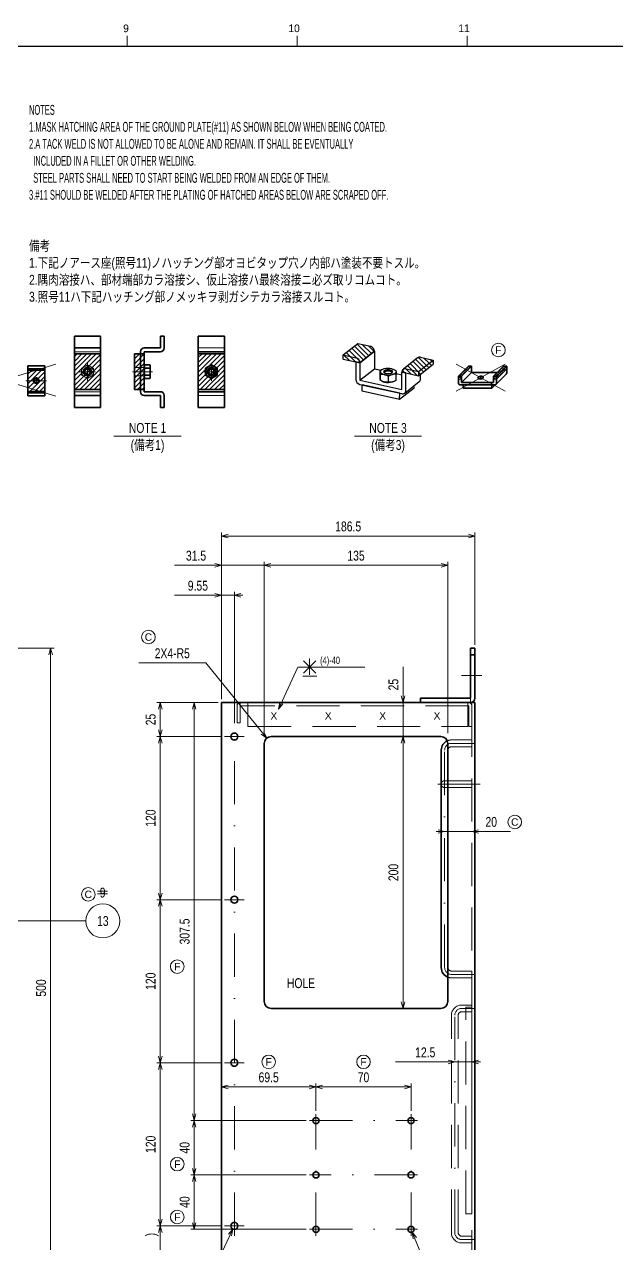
# Model space of a CAD drawing. Header units: millimetres. Extents: x 10 to 821, y 12 to 580.
# Drawn here: x 455.2 to 629.5, y 221.6 to 580.4 of the extents above; entities that cross this region are included whole.
import ezdxf
from ezdxf.enums import TextEntityAlignment as Align

# ---------------------------------------------------------------- set-up
doc = ezdxf.new("R2010")
doc.units = ezdxf.units.MM
doc.linetypes.add('DASHDOT', pattern=[25.3, 12.7, -6.3, 0, -6.3])
doc.linetypes.add('DASHED', pattern=[19, 12.7, -6.3])
for name, color, linetype in [('GR1_01', 7, 'Continuous'), ('GR1_02', 7, 'Continuous'), ('GR1_04', 7, 'Continuous'), ('GR1_05', 7, 'Continuous'), ('GR1_06', 7, 'Continuous'), ('GR1_07', 7, 'Continuous'), ('GR1_08', 7, 'Continuous'), ('GR1_10', 7, 'Continuous'), ('図面枠B6M', 7, 'Continuous'), ('表題、部品表_02', 7, 'Continuous'), ('表題、部品表_Layer1', 7, 'Continuous')]:
    doc.layers.add(name, color=color, linetype=linetype)
doc.styles.add('HG丸ｺﾞｼｯｸM-PRO', font='')
doc.styles.get('HG丸ｺﾞｼｯｸM-PRO').set_extended_font_data('HG丸ｺﾞｼｯｸM-PRO')
pattern_1 = [(45, (0, 0), (-0.7071068, 0.7071068), [])]
pattern_2 = [(-45, (0, 0), (0.3535534, 0.3535534), [])]
pattern_3 = [(-45, (0, 0), (0.7071068, 0.7071068), [])]

# ---------------------------------------------------------------- blocks, each defined once
blk = doc.blocks.new('BLKF023')
at = {"layer": '図面枠B6M', "color": 4, "linetype": 'Continuous', "lineweight": 13}
for p, q in [((485.5, 577), (485.5, 574)), ((535.5, 577), (535.5, 574)), ((585.5, 577), (585.5, 574))]:
    blk.add_line(p, q, dxfattribs=at)
at = {"layer": '図面枠B6M', "color": 2, "linetype": 'Continuous', "lineweight": 25}
blk.add_line((35.5, 574), (821, 574), dxfattribs=at)
at = {"layer": '図面枠B6M', "color": 4, "linetype": 'Continuous', "lineweight": 13, "style": 'HG丸ｺﾞｼｯｸM-PRO', "width": 1.003994}
for s, height, p in [('9', 2.25, (484.29, 577.45)), ('10', 2.255, (532.9, 577.45)), ('11', 2.255, (582.9, 577.45))]:
    blk.add_text(s, height=height, dxfattribs=at).set_placement(p, align=Align.BOTTOM_LEFT)
blk = doc.blocks.new('FXTIP_ARROW_E')
at = {"color": 0, "linetype": 'Continuous', "lineweight": -2}
for q in [(-1, 0), (-0.97, 0.26), (-0.97, -0.26)]:
    blk.add_line((0, 0), q, dxfattribs=at)
blk = doc.blocks.new('BLKF129')
at = {"layer": 'GR1_04', "color": 4, "linetype": 'DASHED', "lineweight": 13}
for p, q in [((518.72, 380.85), (585.96, 380.85)), ((518.72, 380.85), (518.72, 374.85)), ((521, 380.85), (521, 373.85)), ((585.68, 380.85), (585.68, 373.85)), ((517.8, 374.85), (517.8, 379.93)), ((585.96, 379.93), (518.72, 379.93)), ((585.96, 379.93), (585.96, 373.85)), ((586.88, 379.93), (586.88, 373.85)), ((517.8, 374.85), (518.72, 374.85)), ((521, 373.85), (585.68, 373.85)), ((585.96, 373.85), (586.88, 373.85))]:
    blk.add_line(p, q, dxfattribs=at)
for centre, start, end in [((518.72, 379.93), 90, 180), ((585.96, 379.93), 360, 90)]:
    blk.add_arc(centre, 0.92, start, end, dxfattribs=at)
blk = doc.blocks.new('BLKF130')
at = {"layer": 'GR1_01', "color": 3, "linetype": 'Continuous', "lineweight": 35}
for p, q in [((513.2, 380.85), (587.8, 380.85)), ((513.2, 212.85), (513.2, 380.85)), ((587.8, 380.85), (587.8, 212.85)), ((513.2, 212.85), (587.8, 212.85))]:
    blk.add_line(p, q, dxfattribs=at)
at = {"layer": 'GR1_01', "color": 4, "linetype": 'DASHED', "lineweight": 13}
blk.add_line((586.88, 212.85), (586.88, 380.85), dxfattribs=at)
blk = doc.blocks.new('BLKF132')
at = {"layer": 'GR1_01', "color": 3, "linetype": 'Continuous', "lineweight": 35}
for p, q in [((527.8, 370.85), (577.8, 370.85)), ((525.8, 292.85), (525.8, 368.85)), ((579.8, 292.85), (579.8, 368.85)), ((527.8, 290.85), (577.8, 290.85))]:
    blk.add_line(p, q, dxfattribs=at)
for centre, start, end in [((527.8, 368.85), 90, 180), ((577.8, 368.85), 360, 90), ((527.8, 292.85), 180, 270), ((577.8, 292.85), 270, 360)]:
    blk.add_arc(centre, 2, start, end, dxfattribs=at)
blk = doc.blocks.new('BLKF133')
at = {"layer": 'GR1_10', "color": 4, "linetype": 'DASHED', "lineweight": 13}
for p, q in [((580.88, 369.85), (586.88, 369.85)), ((586.88, 369.85), (586.88, 367.85)), ((579.88, 302.85), (579.88, 366.85)), ((580.88, 367.85), (586.88, 367.85)), ((580.88, 301.85), (586.88, 301.85)), ((586.88, 301.85), (586.88, 299.85)), ((580.88, 299.85), (586.88, 299.85))]:
    blk.add_line(p, q, dxfattribs=at)
at = {"layer": 'GR1_10', "color": 3, "linetype": 'Continuous', "lineweight": 35}
blk.add_line((577.88, 302.85), (577.88, 366.85), dxfattribs=at)
at = {"layer": 'GR1_10', "color": 4, "linetype": 'DASHDOT', "lineweight": 13}
for p, q in [((578.88, 302.85), (578.88, 366.85)), ((580.88, 368.85), (587.95, 368.85)), ((580.88, 300.85), (587.81, 300.85))]:
    blk.add_line(p, q, dxfattribs=at)
at = {"layer": 'GR1_10', "color": 3, "linetype": 'Continuous', "lineweight": 35}
for centre, start, end in [((580.88, 366.85), 114.0352, 180), ((580.88, 302.85), 180, 248.8998)]:
    blk.add_arc(centre, 3, start, end, dxfattribs=at)
at = {"layer": 'GR1_10', "color": 4, "linetype": 'DASHED', "lineweight": 13}
for centre, radius, start, end in [((580.88, 366.85), 3, 90, 114.0352), ((580.88, 366.85), 1, 90, 180), ((580.88, 302.85), 1, 180, 270), ((580.88, 302.85), 3, 248.8998, 270)]:
    blk.add_arc(centre, radius, start, end, dxfattribs=at)
at = {"layer": 'GR1_10', "color": 4, "linetype": 'DASHDOT', "lineweight": 13}
for centre, start, end in [((580.88, 366.85), 90, 180), ((580.88, 302.85), 180, 270)]:
    blk.add_arc(centre, 2, start, end, dxfattribs=at)
blk = doc.blocks.new('BLKF134')
at = {"layer": 'GR1_04', "color": 3, "linetype": 'Continuous', "lineweight": 35}
for p, q in [((587.8, 396.85), (586.52, 396.85)), ((586.52, 396.85), (586.52, 382.13)), ((587.8, 394.85), (586.52, 394.85)), ((587.8, 396.85), (587.8, 382.13)), ((586.52, 382.13), (571.8, 382.13)), ((571.8, 380.85), (571.8, 382.13)), ((586.52, 380.85), (571.8, 380.85))]:
    blk.add_line(p, q, dxfattribs=at)
at = {"layer": 'GR1_04', "color": 4, "linetype": 'DASHDOT', "lineweight": 13}
blk.add_line((589.81, 388.85), (583.87, 388.85), dxfattribs=at)
at = {"layer": 'GR1_04', "color": 4, "linetype": 'DASHED', "lineweight": 13}
blk.add_line((586.52, 382.13), (586.52, 380.85), dxfattribs=at)
at = {"layer": 'GR1_04', "color": 3, "linetype": 'Continuous', "lineweight": 35}
blk.add_arc((586.52, 382.13), 1.28, 270, 0, dxfattribs=at)
blk = doc.blocks.new('BLKF136')
at = {"layer": 'GR1_07', "color": 4, "linetype": 'DASHED', "lineweight": 13}
for p, q in [((585.08, 230.45), (585.08, 291.25)), ((585.08, 291.25), (586.88, 291.25)), ((586.88, 291.25), (586.88, 230.45)), ((585.08, 230.45), (586.88, 230.45))]:
    blk.add_line(p, q, dxfattribs=at)
blk = doc.blocks.new('BLKF137')
at = {"layer": 'GR1_10', "color": 4, "linetype": 'DASHED', "lineweight": 13}
for p, q in [((583.88, 291.85), (586.88, 291.85)), ((586.88, 291.85), (586.88, 289.85)), ((580.88, 224.85), (580.88, 288.85)), ((582.88, 224.85), (582.88, 288.85)), ((583.88, 289.85), (586.88, 289.85)), ((583.88, 223.85), (586.88, 223.85)), ((586.88, 223.85), (586.88, 221.85)), ((583.88, 221.85), (586.88, 221.85))]:
    blk.add_line(p, q, dxfattribs=at)
at = {"layer": 'GR1_10', "color": 4, "linetype": 'DASHDOT', "lineweight": 13}
for p, q in [((583.88, 290.85), (587.95, 290.85)), ((581.88, 224.85), (581.88, 288.85)), ((583.88, 222.85), (587.81, 222.85))]:
    blk.add_line(p, q, dxfattribs=at)
at = {"layer": 'GR1_10', "color": 4, "linetype": 'DASHED', "lineweight": 13}
for centre, radius, start, end in [((583.88, 288.85), 3, 90, 180), ((583.88, 288.85), 1, 90, 180), ((583.88, 224.85), 3, 180, 270), ((583.88, 224.85), 1, 180, 270)]:
    blk.add_arc(centre, radius, start, end, dxfattribs=at)
at = {"layer": 'GR1_10', "color": 4, "linetype": 'DASHDOT', "lineweight": 13}
for centre, start, end in [((583.88, 288.85), 90, 180), ((583.88, 224.85), 180, 270)]:
    blk.add_arc(centre, 2, start, end, dxfattribs=at)
blk = doc.blocks.new('FXTIP_ARROW_S')
at = {"color": 0, "linetype": 'Continuous', "lineweight": -2}
for q in [(-1, 0), (-0.97, 0.26), (-0.97, -0.26)]:
    blk.add_line((0, 0), q, dxfattribs=at)
blk = doc.blocks.new('BLKF146')
at = {"layer": 'GR1_08', "color": 4, "linetype": 'Continuous', "lineweight": 13}
for p, q in [((540.95, 393.1), (537.33, 389.48)), ((537.33, 393.1), (540.95, 389.48)), ((539.14, 389.05), (539.14, 393.77)), ((541.23, 388.58), (537.15, 388.58))]:
    blk.add_line(p, q, dxfattribs=at)
blk = doc.blocks.new('BLKF195')
at = {"layer": 'GR1_05', "color": 4, "linetype": 'Continuous', "lineweight": 13}
blk.add_circle((474.03, 324.41), 2, dxfattribs=at)
at = {"layer": 'GR1_05', "color": 4, "linetype": 'Continuous', "lineweight": 13, "style": 'HG丸ｺﾞｼｯｸM-PRO', "width": 1.042931}
blk.add_text('C', height=2.18, dxfattribs=at).set_placement((474.03, 324.41), align=Align.MIDDLE_CENTER)
blk = doc.blocks.new('BLKF196')
at = {"layer": 'GR1_05', "color": 4, "linetype": 'Continuous', "lineweight": 13}
blk.add_circle((599.5, 345.7), 2, dxfattribs=at)
at = {"layer": 'GR1_05', "color": 4, "linetype": 'Continuous', "lineweight": 13, "style": 'HG丸ｺﾞｼｯｸM-PRO', "width": 1.042931}
blk.add_text('C', height=2.18, dxfattribs=at).set_placement((599.5, 345.7), align=Align.MIDDLE_CENTER)
blk = doc.blocks.new('BLKF214')
at = {"layer": 'GR1_10', "color": 4, "linetype": 'DASHED', "lineweight": 13}
for p, q in [((578.88, 357.85), (586.88, 357.85)), ((586.88, 355.85), (578.88, 355.85))]:
    blk.add_line(p, q, dxfattribs=at)
blk.add_arc((578.88, 356.85), 1, 90, 270, dxfattribs=at)
blk = doc.blocks.new('BLKF213')
at = {"layer": 'GR1_10', "color": 4, "linetype": 'DASHDOT', "lineweight": 13}
for p, q in [((589.3, 356.85), (576.91, 356.85)), ((578.88, 355.41), (578.88, 358.59))]:
    blk.add_line(p, q, dxfattribs=at)
at = {"layer": 'GR1_10', "color": 4, "linetype": 'DASHED', "lineweight": 13}
blk.add_blockref('BLKF214', (0, 0), dxfattribs=at)
blk = doc.blocks.new('BLKF215')
at = {"layer": 'GR1_05', "color": 4, "linetype": 'Continuous', "lineweight": 13}
blk.add_circle((491.73, 400.13), 2, dxfattribs=at)
at = {"layer": 'GR1_05', "color": 4, "linetype": 'Continuous', "lineweight": 13, "style": 'HG丸ｺﾞｼｯｸM-PRO', "width": 1.042931}
blk.add_text('C', height=2.18, dxfattribs=at).set_placement((491.73, 400.13), align=Align.MIDDLE_CENTER)
blk = doc.blocks.new('BLKF253')
at = {"layer": '表題、部品表_Layer1', "color": 3, "linetype": 'Continuous', "lineweight": 35}
for p, q in [((456.25, 472.4), (456.25, 478.65)), ((456.25, 478.65), (461.25, 478.65)), ((461.25, 472.4), (461.25, 478.65)), ((456.25, 472.4), (461.25, 472.4))]:
    blk.add_line(p, q, dxfattribs=at)
blk = doc.blocks.new('BLKF254')
at = {"layer": '表題、部品表_Layer1', "color": 3, "linetype": 'Continuous', "lineweight": 35}
for p, q in [((461.25, 479.9), (456.25, 479.9)), ((456.25, 479.9), (456.25, 471.15)), ((461.25, 479.1), (456.25, 479.1)), ((461.25, 471.15), (461.25, 479.9)), ((461.25, 471.95), (456.25, 471.95)), ((456.25, 471.15), (461.25, 471.15))]:
    blk.add_line(p, q, dxfattribs=at)
blk = doc.blocks.new('BLKF255')
at = {"layer": '表題、部品表_Layer1', "color": 4, "linetype": 'DASHDOT', "lineweight": 13}
for p, q in [((457.63, 475.53), (459.88, 475.53)), ((458.75, 474.4), (458.75, 476.65))]:
    blk.add_line(p, q, dxfattribs=at)
at = {"layer": '表題、部品表_Layer1', "color": 3, "linetype": 'Continuous', "lineweight": 35}
for radius in [0.794, 0.67]:
    blk.add_circle((458.75, 475.53), radius, dxfattribs=at)
blk = doc.blocks.new('BLKF256')
at = {"layer": '表題、部品表_02', "color": 3, "linetype": 'Continuous', "lineweight": 35}
for p, q in [((490.51, 479.96), (490.67, 480.23)), ((490.51, 476.46), (490.51, 479.96)), ((490.67, 480.23), (492.11, 480.23)), ((490.67, 479.22), (492.11, 479.22)), ((490.67, 477.2), (492.11, 477.2)), ((492.11, 480.23), (492.26, 479.96)), ((492.26, 479.96), (492.26, 476.46)), ((490.67, 476.19), (490.51, 476.46)), ((492.11, 476.19), (490.67, 476.19)), ((492.26, 476.46), (492.11, 476.19))]:
    blk.add_line(p, q, dxfattribs=at)
for centre, radius, start, end in [((491.41, 479.72), 0.895, 145.6158, 214.3842), ((493.86, 478.21), 3.34, 162.412, 197.588), ((491.41, 476.69), 0.895, 145.6158, 214.3842), ((491.37, 479.72), 0.895, 325.6158, 34.3842), ((488.92, 478.21), 3.34, 342.412, 17.588), ((491.37, 476.69), 0.895, 325.6158, 34.3842)]:
    blk.add_arc(centre, radius, start, end, dxfattribs=at)
blk = doc.blocks.new('BLKF258')
at = {"layer": '表題、部品表_02', "color": 3, "linetype": 'Continuous', "lineweight": 35}
for p, q in [((487.64, 483.46), (487.64, 472.96)), ((490.51, 483.46), (487.64, 483.46)), ((489.39, 472.96), (489.39, 483.46)), ((487.64, 472.96), (490.51, 472.96))]:
    blk.add_line(p, q, dxfattribs=at)
blk = doc.blocks.new('BLKF257')
at = {"layer": '表題、部品表_02', "color": 4, "linetype": 'DASHED', "lineweight": 13}
for p, q in [((487.64, 479.43), (489.39, 479.43)), ((487.64, 476.98), (489.39, 476.98))]:
    blk.add_line(p, q, dxfattribs=at)
at = {"layer": '表題、部品表_02', "color": 3, "linetype": 'Continuous', "lineweight": 35}
blk.add_blockref('BLKF258', (0, 0), dxfattribs=at)
blk = doc.blocks.new('BLKF259')
at = {"layer": '表題、部品表_02', "color": 3, "linetype": 'Continuous', "lineweight": 35}
for p, q in [((496.39, 488.71), (495.27, 488.71)), ((495.27, 485.21), (495.27, 488.71)), ((496.39, 485.21), (496.39, 488.71)), ((490.51, 485.21), (495.27, 485.21)), ((489.39, 472.33), (489.39, 484.09)), ((490.51, 484.09), (495.27, 484.09)), ((490.51, 472.33), (490.51, 484.09)), ((490.51, 472.33), (495.27, 472.33)), ((490.51, 471.21), (495.27, 471.21)), ((495.27, 467.71), (495.27, 471.21)), ((496.39, 467.71), (496.39, 471.21)), ((496.39, 467.71), (495.27, 467.71))]:
    blk.add_line(p, q, dxfattribs=at)
at = {"layer": '表題、部品表_02', "color": 4, "linetype": 'DASHED', "lineweight": 13}
for p, q in [((489.39, 479.43), (490.51, 479.43)), ((489.39, 476.98), (490.51, 476.98))]:
    blk.add_line(p, q, dxfattribs=at)
at = {"layer": '表題、部品表_02', "color": 3, "linetype": 'Continuous', "lineweight": 35}
for centre, start, end in [((490.51, 484.09), 90, 180), ((495.27, 485.21), 270, 0), ((490.51, 472.33), 180, 270), ((495.27, 471.21), 0, 90)]:
    blk.add_arc(centre, 1.12, start, end, dxfattribs=at)
blk = doc.blocks.new('BLKF260')
at = {"layer": '表題、部品表_02', "color": 3, "linetype": 'Continuous', "lineweight": 35}
for p, q in [((477.64, 483.46), (469.94, 483.46)), ((469.94, 472.96), (469.94, 483.46)), ((477.64, 472.96), (477.64, 483.46)), ((477.64, 472.96), (469.94, 472.96))]:
    blk.add_line(p, q, dxfattribs=at)
at = {"layer": '表題、部品表_02', "color": 4, "linetype": 'DASHDOT', "lineweight": 13}
for p, q in [((473.79, 480.85), (473.79, 475.57)), ((476.12, 478.21), (471.32, 478.21))]:
    blk.add_line(p, q, dxfattribs=at)
at = {"layer": '表題、部品表_02', "color": 3, "linetype": 'Continuous', "lineweight": 35}
blk.add_circle((473.79, 478.21), 1.23, dxfattribs=at)
blk = doc.blocks.new('BLKF261')
at = {"layer": '表題、部品表_02', "color": 3, "linetype": 'Continuous', "lineweight": 35}
for p, q in [((469.94, 488.71), (477.64, 488.71)), ((469.94, 488.71), (469.94, 467.71)), ((477.64, 467.71), (477.64, 488.71)), ((477.64, 485.21), (469.94, 485.21)), ((469.94, 471.21), (477.64, 471.21)), ((469.94, 467.71), (477.64, 467.71))]:
    blk.add_line(p, q, dxfattribs=at)
at = {"layer": '表題、部品表_02', "color": 4, "linetype": 'DASHED', "lineweight": 13}
for p, q in [((477.64, 484.09), (469.94, 484.09)), ((477.64, 472.33), (469.94, 472.33))]:
    blk.add_line(p, q, dxfattribs=at)
blk = doc.blocks.new('BLKF262')
at = {"layer": '表題、部品表_02', "color": 4, "linetype": 'DASHED', "lineweight": 13}
for p, q in [((473.79, 480.23), (472.04, 479.22)), ((472.04, 479.22), (472.04, 477.2)), ((472.04, 477.2), (473.79, 476.19)), ((475.54, 479.22), (473.79, 480.23)), ((473.79, 476.19), (475.54, 477.2)), ((475.54, 477.2), (475.54, 479.22))]:
    blk.add_line(p, q, dxfattribs=at)
blk.add_circle((473.79, 478.21), 1.75, dxfattribs=at)
at = {"layer": '表題、部品表_02', "color": 3, "linetype": 'Continuous', "lineweight": 35}
for radius in [1.05, 0.84]:
    blk.add_circle((473.79, 478.21), radius, dxfattribs=at)
blk = doc.blocks.new('BLKF263')
at = {"layer": '表題、部品表_02', "color": 3, "linetype": 'Continuous', "lineweight": 35}
for p, q in [((514.09, 483.46), (506.39, 483.46)), ((506.39, 472.96), (506.39, 483.46)), ((514.09, 472.96), (514.09, 483.46)), ((514.09, 472.96), (506.39, 472.96))]:
    blk.add_line(p, q, dxfattribs=at)
at = {"layer": '表題、部品表_02', "color": 4, "linetype": 'DASHDOT', "lineweight": 13}
for p, q in [((510.24, 480.85), (510.24, 475.57)), ((512.57, 478.21), (507.77, 478.21))]:
    blk.add_line(p, q, dxfattribs=at)
at = {"layer": '表題、部品表_02', "color": 3, "linetype": 'Continuous', "lineweight": 35}
blk.add_circle((510.24, 478.21), 1.23, dxfattribs=at)
blk = doc.blocks.new('BLKF264')
at = {"layer": '表題、部品表_02', "color": 3, "linetype": 'Continuous', "lineweight": 35}
for p, q in [((506.39, 488.71), (514.09, 488.71)), ((506.39, 488.71), (506.39, 467.71)), ((514.09, 467.71), (514.09, 488.71)), ((514.09, 484.09), (506.39, 484.09)), ((514.09, 472.33), (506.39, 472.33)), ((506.39, 467.71), (514.09, 467.71))]:
    blk.add_line(p, q, dxfattribs=at)
at = {"layer": '表題、部品表_02', "color": 4, "linetype": 'DASHED', "lineweight": 13}
for p, q in [((514.09, 485.21), (506.39, 485.21)), ((506.39, 471.21), (514.09, 471.21))]:
    blk.add_line(p, q, dxfattribs=at)
blk = doc.blocks.new('BLKF265')
at = {"layer": '表題、部品表_02', "color": 3, "linetype": 'Continuous', "lineweight": 35}
for p, q in [((510.24, 480.23), (508.49, 479.22)), ((508.49, 479.22), (508.49, 477.2)), ((508.49, 477.2), (510.24, 476.19)), ((511.99, 479.22), (510.24, 480.23)), ((510.24, 476.19), (511.99, 477.2)), ((511.99, 477.2), (511.99, 479.22))]:
    blk.add_line(p, q, dxfattribs=at)
for radius in [1.75, 1.05, 0.84]:
    blk.add_circle((510.24, 478.21), radius, dxfattribs=at)
blk = doc.blocks.new('BLKF266')
at = {"layer": '表題、部品表_Layer1', "linetype": 'Continuous', "lineweight": 13}
h = blk.add_hatch(dxfattribs=at)
h.set_pattern_fill('_USER', color=4, scale=0.5, angle=-45, style=0, pattern_type=0)
h.set_pattern_definition(pattern_2)
h.paths.add_polyline_path([(594.16, 476.06), (593.26, 476.06), (593.26, 476.9), (596.24, 479.88), (597.14, 479.88), (597.14, 479.04)], flags=0)
at = {"layer": '表題、部品表_Layer1', "color": 4, "linetype": 'Continuous', "lineweight": 13}
for p in [(597.14, 479.04), (593.26, 476.06)]:
    blk.add_line(p, (594.16, 476.06), dxfattribs=at)
blk = doc.blocks.new('BLKF267')
at = {"layer": '表題、部品表_Layer1', "color": 3, "linetype": 'Continuous', "lineweight": 35}
for p, q in [((585.89, 479.88), (582.91, 476.9)), ((586.79, 479.88), (583.81, 476.9)), ((586.79, 477.97), (583.81, 474.99)), ((586.79, 479.88), (585.89, 479.88)), ((586.79, 479.88), (586.79, 477.97)), ((594.32, 477.97), (586.79, 477.97)), ((596.24, 479.88), (593.26, 476.9)), ((593.99, 474.51), (596.97, 477.5)), ((597.14, 479.88), (594.16, 476.9)), ((597.14, 479.88), (596.24, 479.88)), ((597.14, 479.88), (597.14, 477.9)), ((582.91, 476.9), (582.91, 474.91)), ((583.81, 476.9), (582.91, 476.9)), ((593.59, 474.35), (583.47, 474.35)), ((583.81, 476.9), (583.81, 474.99)), ((593.26, 474.99), (583.81, 474.99)), ((584.31, 474.35), (584.31, 473.36)), ((593.77, 474.38), (592.75, 473.36)), ((592.75, 474.35), (592.75, 473.36)), ((593.26, 476.9), (593.26, 474.99)), ((594.16, 476.9), (593.26, 476.9)), ((594.16, 476.9), (594.16, 474.91)), ((592.75, 473.36), (584.31, 473.36))]:
    blk.add_line(p, q, dxfattribs=at)
for centre, start, end in [((596.58, 477.9), 315, 360), ((583.47, 474.91), 180, 270), ((593.59, 474.91), 270, 360)]:
    blk.add_arc(centre, 0.562, start, end, dxfattribs=at)
blk.add_ellipse((589.46, 476.46), major_axis=(0.788, 0.107), ratio=0.5, dxfattribs=at)
blk = doc.blocks.new('BLKF268')
at = {"layer": '表題、部品表_Layer1', "color": 4, "linetype": 'Continuous', "lineweight": 13}
blk.add_circle((594.7, 484.59), 2, dxfattribs=at)
at = {"layer": '表題、部品表_Layer1', "color": 4, "linetype": 'Continuous', "lineweight": 13, "style": 'HG丸ｺﾞｼｯｸM-PRO', "width": 1.042153}
blk.add_text('F', height=2.18, dxfattribs=at).set_placement((594.7, 484.59), align=Align.MIDDLE_CENTER)
blk = doc.blocks.new('BLKF280')
at = {"layer": '表題、部品表_02', "color": 7, "linetype": 'Continuous', "lineweight": 25}
for p, q in [((559.97, 478.05), (559.94, 478.16)), ((560.03, 477.94), (559.97, 478.05)), ((560.11, 477.83), (560.03, 477.94)), ((560.23, 477.73), (560.11, 477.83)), ((560.37, 477.64), (560.23, 477.73)), ((560.54, 477.55), (560.37, 477.64)), ((560.73, 477.47), (560.54, 477.55)), ((560.95, 477.4), (560.73, 477.47)), ((561.18, 477.34), (560.95, 477.4))]:
    blk.add_line(p, q, dxfattribs=at)
blk = doc.blocks.new('BLKF281')
at = {"layer": '表題、部品表_02', "color": 7, "linetype": 'Continuous', "lineweight": 25}
for p, q in [((559.95, 478.27), (559.94, 478.16)), ((559.99, 478.39), (559.95, 478.27)), ((560.05, 478.49), (559.99, 478.39)), ((560.15, 478.6), (560.05, 478.49)), ((560.27, 478.7), (560.15, 478.6)), ((560.43, 478.79), (560.27, 478.7)), ((560.6, 478.88), (560.43, 478.79)), ((560.8, 478.95), (560.6, 478.88)), ((561.02, 479.02), (560.8, 478.95))]:
    blk.add_line(p, q, dxfattribs=at)
blk = doc.blocks.new('BLKF282')
at = {"layer": '表題、部品表_02', "color": 7, "linetype": 'Continuous', "lineweight": 25}
for p, q in [((563.34, 479.05), (563.57, 478.99)), ((563.57, 478.99), (563.78, 478.92)), ((563.78, 478.92), (563.97, 478.85)), ((563.97, 478.85), (564.14, 478.76)), ((564.14, 478.76), (564.28, 478.66)), ((564.28, 478.66), (564.4, 478.56)), ((564.4, 478.56), (564.49, 478.45)), ((564.49, 478.45), (564.54, 478.34)), ((564.54, 478.34), (564.57, 478.23))]:
    blk.add_line(p, q, dxfattribs=at)
blk = doc.blocks.new('BLKF283')
at = {"layer": '表題、部品表_02', "color": 7, "linetype": 'Continuous', "lineweight": 25}
for p, q in [((563.71, 477.44), (563.49, 477.38)), ((563.91, 477.52), (563.71, 477.44)), ((564.09, 477.6), (563.91, 477.52)), ((564.24, 477.69), (564.09, 477.6)), ((564.36, 477.79), (564.24, 477.69)), ((564.46, 477.9), (564.36, 477.79)), ((564.53, 478.01), (564.46, 477.9)), ((564.57, 478.12), (564.53, 478.01)), ((564.57, 478.23), (564.57, 478.12))]:
    blk.add_line(p, q, dxfattribs=at)
blk = doc.blocks.new('BLKF284')
at = {"layer": '表題、部品表_02', "color": 7, "linetype": 'Continuous', "lineweight": 25}
for p, q in [((560.95, 478.28), (560.93, 478.2)), ((560.93, 478.2), (560.95, 478.12)), ((560.99, 478.36), (560.95, 478.28)), ((560.95, 478.12), (560.98, 478.05)), ((560.98, 478.05), (561.05, 477.97)), ((561.06, 478.43), (560.99, 478.36)), ((561.05, 477.97), (561.14, 477.9)), ((561.15, 478.5), (561.06, 478.43)), ((561.14, 477.9), (561.25, 477.84)), ((561.26, 478.56), (561.15, 478.5)), ((561.25, 477.84), (561.38, 477.78)), ((561.4, 478.62), (561.26, 478.56)), ((561.38, 477.78), (561.53, 477.73)), ((561.55, 478.67), (561.4, 478.62)), ((561.53, 477.73), (561.7, 477.7)), ((561.72, 478.7), (561.55, 478.67)), ((561.7, 477.7), (561.87, 477.67)), ((561.9, 478.73), (561.72, 478.7)), ((561.87, 477.67), (562.06, 477.65)), ((562.08, 478.75), (561.9, 478.73)), ((562.06, 477.65), (562.25, 477.64)), ((562.27, 478.75), (562.08, 478.75)), ((562.25, 477.64), (562.43, 477.65)), ((562.46, 478.74), (562.27, 478.75)), ((562.43, 477.65), (562.62, 477.66)), ((562.64, 478.73), (562.46, 478.74)), ((562.62, 477.66), (562.8, 477.69)), ((562.82, 478.7), (562.64, 478.73)), ((562.8, 477.69), (562.96, 477.73)), ((562.98, 478.66), (562.82, 478.7)), ((562.96, 477.73), (563.11, 477.77)), ((563.13, 478.61), (562.98, 478.66)), ((563.11, 477.77), (563.25, 477.83)), ((563.26, 478.55), (563.13, 478.61)), ((563.25, 477.83), (563.36, 477.89)), ((563.38, 478.49), (563.26, 478.55)), ((563.36, 477.89), (563.46, 477.96)), ((563.47, 478.42), (563.38, 478.49)), ((563.46, 477.96), (563.52, 478.03)), ((563.53, 478.35), (563.47, 478.42)), ((563.52, 478.03), (563.56, 478.11)), ((563.57, 478.27), (563.53, 478.35)), ((563.56, 478.11), (563.58, 478.19)), ((563.58, 478.19), (563.57, 478.27))]:
    blk.add_line(p, q, dxfattribs=at)
blk = doc.blocks.new('BLKF285')
at = {"layer": '表題、部品表_02', "color": 7, "linetype": 'Continuous', "lineweight": 25}
for p, q in [((561.69, 478.41), (561.84, 478.44)), ((561.84, 478.44), (562, 478.46)), ((562, 478.46), (562.17, 478.48)), ((562.17, 478.48), (562.34, 478.47)), ((562.34, 478.47), (562.51, 478.46)), ((562.51, 478.46), (562.67, 478.44)), ((562.67, 478.44), (562.83, 478.41)), ((562.83, 478.41), (562.96, 478.36)), ((562.96, 478.36), (563.08, 478.31)), ((563.08, 478.31), (563.18, 478.25)), ((563.22, 477.84), (563.14, 477.78)), ((563.18, 478.25), (563.25, 478.19)), ((563.28, 477.91), (563.22, 477.84)), ((563.25, 478.19), (563.3, 478.12)), ((563.31, 477.98), (563.28, 477.91)), ((563.3, 478.12), (563.32, 478.05)), ((563.32, 478.05), (563.31, 477.98))]:
    blk.add_line(p, q, dxfattribs=at)
blk = doc.blocks.new('BLKF286')
at = {"layer": '表題、部品表_02', "color": 7, "linetype": 'Continuous', "lineweight": 25}
for p, q in [((561.19, 478.05), (561.21, 478.12)), ((561.2, 477.98), (561.19, 478.05)), ((561.23, 477.91), (561.2, 477.98)), ((561.21, 478.12), (561.26, 478.19)), ((561.3, 477.84), (561.23, 477.91)), ((561.26, 478.19), (561.34, 478.26)), ((561.37, 477.79), (561.3, 477.84)), ((561.34, 478.26), (561.43, 478.31)), ((561.43, 478.31), (561.55, 478.37)), ((561.55, 478.37), (561.69, 478.41))]:
    blk.add_line(p, q, dxfattribs=at)
blk = doc.blocks.new('BLKF279')
at = {"layer": '表題、部品表_02', "color": 7, "linetype": 'Continuous', "lineweight": 25}
for p, q in [((549.07, 483.14), (553.34, 486.53)), ((553.34, 486.53), (557.03, 485.71)), ((549.07, 481.93), (549.07, 483.14)), ((549.07, 483.14), (552.75, 482.32)), ((549.07, 481.93), (552.75, 481.11)), ((552.75, 481.11), (552.74, 475.96)), ((553.93, 480.85), (553.92, 475.7)), ((558.2, 484.24), (558.2, 479.09)), ((570.94, 482.27), (566.77, 478.96)), ((571.19, 478.24), (575.46, 481.62)), ((571.77, 482.44), (575.46, 481.62)), ((575.46, 481.62), (575.46, 480.41)), ((553.92, 475.7), (558.2, 479.09)), ((558.2, 479.09), (560.18, 478.65)), ((560.34, 478.75), (559.89, 478.48)), ((559.89, 476.79), (559.89, 478.48)), ((559.99, 475.67), (560, 477.36)), ((560.45, 478.8), (560.34, 478.75)), ((564.24, 478.71), (564.07, 478.8)), ((564.61, 477.67), (566.32, 477.29)), ((564.62, 475.74), (564.62, 477.43)), ((566.31, 472.96), (566.32, 478.1)), ((567.49, 472.69), (567.5, 477.84)), ((567.5, 479.05), (571.19, 478.24)), ((567.5, 477.84), (571.19, 477.02)), ((571.19, 477.02), (575.46, 480.41)), ((571.19, 478.24), (571.19, 477.02)), ((571.76, 476.08), (571.76, 477.48)), ((553.92, 475.7), (566.31, 472.96)), ((553.92, 474.49), (566.31, 471.75)), ((554.58, 472.45), (554.59, 474.34)), ((565.65, 471.89), (554.59, 474.34)), ((560.27, 475.51), (560.44, 475.42)), ((562.36, 475.15), (562.36, 476.84)), ((564.06, 475.42), (564.17, 475.47)), ((567.14, 471.91), (571.41, 475.3)), ((569.91, 473.39), (569.92, 474.11)), ((565.64, 470), (554.58, 472.45)), ((569.91, 473.39), (565.64, 470)), ((565.64, 470), (565.65, 471.89))]:
    blk.add_line(p, q, dxfattribs=at)
for centre, radius, start, end in [((556.65, 484.2), 1.56, 1.4197, 75.8906), ((552.38, 480.81), 1.56, 1.4111, 75.8992), ((571.53, 481.5), 0.976, 75.5956, 127.0666), ((562.25, 474.01), 5.16, 77.8925, 103.8222), ((562.26, 482.38), 5.16, 257.8925, 283.8222), ((567.26, 478.15), 0.94, 75.0011, 182.5569), ((554.3, 476), 1.56, 181.4111, 255.8992), ((561.76, 478.03), 2.92, 243.2098, 258.4491), ((562.26, 480.2), 5.15, 257.875, 283.8397), ((562.82, 477.87), 2.75, 284.0615, 296.8354), ((570.78, 476.05), 0.979, 309.8549, 1.8466), ((566.55, 472.65), 0.94, 255.0011, 2.5569)]:
    blk.add_arc(centre, radius, start, end, dxfattribs=at)
for points, knots in [([(559.94, 478.16), (559.94, 478.2), (559.93, 478.28), (559.92, 478.39), (559.9, 478.45), (559.89, 478.48), (559.89, 478.48)], [0, 0, 0, 0, 0.215128, 0.430296, 0.872654, 1, 1, 1, 1]), ([(560, 477.36), (559.99, 477.51), (559.98, 477.73), (559.96, 477.97), (559.95, 478.09), (559.94, 478.15), (559.94, 478.16)], [0, 0, 0, 0, 0.4603482, 0.6963674, 0.9323114, 1, 1, 1, 1]), ([(561.18, 477.34), (561.09, 477.36), (560.92, 477.39), (560.57, 477.42), (560.26, 477.4), (560.04, 477.37), (560, 477.36)], [0, 0, 0, 0, 0.215128, 0.430296, 0.872654, 1, 1, 1, 1]), ([(562.36, 476.84), (562.18, 476.94), (561.92, 477.09), (561.55, 477.24), (561.33, 477.31), (561.21, 477.33), (561.18, 477.34)], [0, 0, 0, 0, 0.460348, 0.696367, 0.932311, 1, 1, 1, 1]), ([(563.49, 477.38), (563.42, 477.35), (563.19, 477.29), (562.81, 477.12), (562.51, 476.93), (562.36, 476.84)], [0, 0, 0, 0, 0.1893052, 0.5904964, 1, 1, 1, 1]), ([(564.62, 477.43), (564.53, 477.44), (564.3, 477.47), (563.92, 477.47), (563.64, 477.41), (563.49, 477.38)], [0, 0, 0, 0, 0.261593, 0.62726, 1, 1, 1, 1]), ([(564.23, 478.7), (564.28, 478.68), (564.38, 478.64), (564.47, 478.58), (564.52, 478.55)], [0, 0, 0, 0, 0.481354, 1, 1, 1, 1]), ([(564.52, 478.55), (564.53, 478.53), (564.54, 478.49), (564.55, 478.38), (564.56, 478.3), (564.57, 478.24), (564.57, 478.23)], [0, 0, 0, 0, 0.460348, 0.696367, 0.932311, 1, 1, 1, 1]), ([(564.57, 478.23), (564.57, 478.19), (564.58, 478.1), (564.6, 477.88), (564.61, 477.65), (564.62, 477.47), (564.62, 477.43)], [0, 0, 0, 0, 0.2151275, 0.4302959, 0.8726542, 1, 1, 1, 1]), ([(559.94, 475.99), (559.94, 476.03), (559.93, 476.12), (559.91, 476.34), (559.9, 476.57), (559.89, 476.75), (559.89, 476.79)], [0, 0, 0, 0, 0.215128, 0.430296, 0.872654, 1, 1, 1, 1]), ([(559.99, 475.67), (559.98, 475.69), (559.97, 475.73), (559.96, 475.84), (559.95, 475.92), (559.94, 475.98), (559.94, 475.99)], [0, 0, 0, 0, 0.460348, 0.696367, 0.932311, 1, 1, 1, 1]), ([(561.17, 475.17), (561.09, 475.19), (560.91, 475.23), (560.56, 475.36), (560.26, 475.51), (560.04, 475.64), (559.99, 475.67)], [0, 0, 0, 0, 0.215128, 0.430296, 0.872654, 1, 1, 1, 1]), ([(562.36, 475.15), (562.18, 475.12), (561.91, 475.09), (561.54, 475.11), (561.32, 475.14), (561.2, 475.16), (561.17, 475.17)], [0, 0, 0, 0, 0.460348, 0.696367, 0.932311, 1, 1, 1, 1]), ([(563.49, 475.2), (563.42, 475.19), (563.19, 475.13), (562.8, 475.1), (562.51, 475.13), (562.36, 475.15)], [0, 0, 0, 0, 0.189305, 0.590496, 1, 1, 1, 1]), ([(564.62, 475.74), (564.52, 475.68), (564.29, 475.53), (563.92, 475.34), (563.63, 475.25), (563.49, 475.2)], [0, 0, 0, 0, 0.261593, 0.62726, 1, 1, 1, 1])]:
    blk.add_open_spline(points, degree=3, knots=knots, dxfattribs=at)
for name in ['BLKF281', 'BLKF280', 'BLKF284', 'BLKF286', 'BLKF285', 'BLKF282', 'BLKF283']:
    blk.add_blockref(name, (0, 0), dxfattribs=at)
blk = doc.blocks.new('BLKF289')
at = {"layer": 'GR1_05', "color": 4, "linetype": 'Continuous', "lineweight": 13}
blk.add_circle((555, 275.12), 2, dxfattribs=at)
at = {"layer": 'GR1_05', "color": 4, "linetype": 'Continuous', "lineweight": 13, "style": 'HG丸ｺﾞｼｯｸM-PRO', "width": 1.042153}
blk.add_text('F', height=2.18, dxfattribs=at).set_placement((555, 275.12), align=Align.MIDDLE_CENTER)
blk = doc.blocks.new('BLKF290')
at = {"layer": 'GR1_05', "color": 4, "linetype": 'Continuous', "lineweight": 13}
blk.add_circle((527.1, 275.12), 2, dxfattribs=at)
at = {"layer": 'GR1_05', "color": 4, "linetype": 'Continuous', "lineweight": 13, "style": 'HG丸ｺﾞｼｯｸM-PRO', "width": 1.042153}
blk.add_text('F', height=2.18, dxfattribs=at).set_placement((527.1, 275.12), align=Align.MIDDLE_CENTER)
blk = doc.blocks.new('BLKF291')
at = {"layer": 'GR1_05', "color": 4, "linetype": 'Continuous', "lineweight": 13}
blk.add_circle((500.2, 303.15), 2, dxfattribs=at)
at = {"layer": 'GR1_05', "color": 4, "linetype": 'Continuous', "lineweight": 13, "style": 'HG丸ｺﾞｼｯｸM-PRO', "width": 1.042153}
blk.add_text('F', height=2.18, dxfattribs=at).set_placement((500.2, 303.15), align=Align.MIDDLE_CENTER)
blk = doc.blocks.new('BLKF292')
at = {"layer": 'GR1_05', "color": 4, "linetype": 'Continuous', "lineweight": 13}
blk.add_circle((500.2, 245.02), 2, dxfattribs=at)
at = {"layer": 'GR1_05', "color": 4, "linetype": 'Continuous', "lineweight": 13, "style": 'HG丸ｺﾞｼｯｸM-PRO', "width": 1.042153}
blk.add_text('F', height=2.18, dxfattribs=at).set_placement((500.2, 245.02), align=Align.MIDDLE_CENTER)
blk = doc.blocks.new('BLKF293')
at = {"layer": 'GR1_05', "color": 4, "linetype": 'Continuous', "lineweight": 13}
blk.add_circle((500.2, 229.47), 2, dxfattribs=at)
at = {"layer": 'GR1_05', "color": 4, "linetype": 'Continuous', "lineweight": 13, "style": 'HG丸ｺﾞｼｯｸM-PRO', "width": 1.042153}
blk.add_text('F', height=2.18, dxfattribs=at).set_placement((500.2, 229.47), align=Align.MIDDLE_CENTER)

msp = doc.modelspace()

# ---------------------------------------------------------------- hatches: boundary and pattern name
at = {"layer": '表題、部品表_02', "linetype": 'Continuous', "lineweight": 13}
h = msp.add_hatch(dxfattribs=at)
h.set_pattern_fill('_USER', color=4, angle=-45, style=0, pattern_type=0)
h.set_pattern_definition(pattern_3)
edge = h.paths.add_edge_path(flags=0)
edge.add_line((557.03, 485.71), (553.34, 486.53))
edge.add_line((553.34, 486.53), (549.07, 483.14))
edge.add_line((549.07, 483.14), (552.75, 482.32))
edge.add_arc((552.38, 480.81), 1.56, 1.4111, 75.8992, ccw=False)
edge.add_line((553.93, 480.85), (558.2, 484.24))
edge.add_arc((556.65, 484.2), 1.56, 1.4197, 75.8906)
edge = h.paths.add_edge_path(flags=0)
edge.add_line((552.75, 482.32), (549.07, 483.14))
edge.add_line((549.07, 483.14), (549.07, 481.93))
edge.add_line((549.07, 481.93), (552.75, 481.11))
edge.add_line((552.75, 481.11), (553.93, 480.85))
edge.add_arc((552.38, 480.81), 1.56, 1.4111, 62.0359)
edge.add_arc((552.38, 480.81), 1.56, 62.0359, 75.8992)
at = {"layer": '表題、部品表_02', "linetype": 'Continuous', "lineweight": 35}
h = msp.add_hatch(dxfattribs=at)
h.set_pattern_fill('_USER', color=3, angle=45, style=0, pattern_type=0)
h.set_pattern_definition(pattern_1)
h.paths.add_polyline_path([(469.94, 483.46), (469.94, 472.96), (477.64, 472.96), (477.64, 483.46)], flags=0)
h = msp.add_hatch(dxfattribs=at)
h.set_pattern_fill('_USER', color=3, angle=45, style=0, pattern_type=0)
h.set_pattern_definition(pattern_1)
h.paths.add_polyline_path([(487.64, 483.46), (487.64, 472.96), (490.51, 472.96), (490.51, 483.46)], flags=0)
h = msp.add_hatch(dxfattribs=at)
h.set_pattern_fill('_USER', color=3, angle=45, style=0, pattern_type=0)
h.set_pattern_definition(pattern_1)
h.paths.add_polyline_path([(506.39, 483.46), (514.09, 483.46), (514.09, 472.96), (506.39, 472.96)], flags=0)
at = {"layer": '表題、部品表_02', "linetype": 'Continuous', "lineweight": 13}
h = msp.add_hatch(dxfattribs=at)
h.set_pattern_fill('_USER', color=4, angle=-45, style=0, pattern_type=0)
h.set_pattern_definition(pattern_3)
edge = h.paths.add_edge_path(flags=0)
edge.add_line((571.19, 478.24), (567.5, 479.05))
edge.add_arc((567.26, 478.15), 0.94, 75.0011, 182.5569)
edge.add_line((566.32, 478.1), (567.5, 477.84))
edge.add_line((567.5, 477.84), (571.19, 477.02))
edge.add_line((571.19, 477.02), (571.19, 478.24))
edge = h.paths.add_edge_path(flags=0)
edge.add_line((575.46, 481.62), (571.77, 482.44))
edge.add_arc((571.53, 481.5), 0.976, 75.5956, 127.0666)
edge.add_line((570.94, 482.27), (566.67, 478.88))
edge.add_line((566.67, 478.88), (566.69, 478.89))
edge.add_arc((567.26, 478.15), 0.94, 75.0011, 127.5481, ccw=False)
edge.add_line((567.5, 479.05), (571.19, 478.24))
edge.add_line((571.19, 478.24), (572.38, 479.18))
edge.add_line((572.38, 479.18), (575.46, 481.62))
h.paths.add_polyline_path([(575.46, 480.41), (575.46, 481.62), (571.19, 478.24), (571.19, 477.02), (571.76, 477.48), (572.48, 478.05)], flags=0)
at = {"layer": '表題、部品表_Layer1', "linetype": 'Continuous', "lineweight": 35}
h = msp.add_hatch(dxfattribs=at)
h.set_pattern_fill('_USER', color=3, angle=45, style=0, pattern_type=0)
h.set_pattern_definition(pattern_1)
h.paths.add_polyline_path([(456.25, 478.65), (461.25, 478.65), (461.25, 472.4), (456.25, 472.4)], flags=0)
at = {"layer": '表題、部品表_Layer1', "linetype": 'Continuous', "lineweight": 13}
h = msp.add_hatch(dxfattribs=at)
h.set_pattern_fill('_USER', color=4, scale=0.5, angle=-45, style=0, pattern_type=0)
h.set_pattern_definition(pattern_2)
h.paths.add_polyline_path([(583.81, 476.06), (582.91, 476.06), (582.91, 476.9), (585.89, 479.88), (586.79, 479.88), (583.81, 476.9)], flags=0)

# ---------------------------------------------------------------- linework, layer by layer
at = {"layer": 'GR1_01', "color": 4, "linetype": 'DASHDOT', "lineweight": 13}
for p, q in [((517.02, 223.95), (517.02, 373.75)), ((519.92, 370.85), (514.12, 370.85)), ((519.92, 322.85), (514.12, 322.85)), ((519.92, 274.85), (514.12, 274.85)), ((541, 223.95), (541, 259.75)), ((569, 223.95), (569, 259.75)), ((539.1, 257.85), (570.9, 257.85)), ((570.9, 241.85), (539.1, 241.85)), ((519.92, 226.85), (514.12, 226.85)), ((539.1, 225.85), (570.9, 225.85))]:
    msp.add_line(p, q, dxfattribs=at)
at = {"layer": 'GR1_01', "color": 3, "linetype": 'Continuous', "lineweight": 35}
for centre, radius in [((517.02, 370.85), 1.04), ((517.02, 322.85), 1.04), ((517.02, 274.85), 1.04), ((541, 257.85), 0.9), ((569, 257.85), 0.9), ((541, 241.85), 0.9), ((569, 241.85), 0.9), ((517.02, 226.85), 1.04), ((541, 225.85), 0.9), ((569, 225.85), 0.9)]:
    msp.add_circle(centre, radius, dxfattribs=at)
at = {"layer": 'GR1_02', "color": 4, "linetype": 'Continuous', "lineweight": 13}
for p, q in [((513.2, 381.85), (513.2, 430.85)), ((587.8, 397.85), (587.8, 430.85)), ((513.2, 429.85), (587.8, 429.85)), ((499.36, 421.25), (513.2, 421.25)), ((513.2, 381.85), (513.2, 422.25)), ((513.2, 421.25), (525.8, 421.25)), ((525.8, 371.85), (525.8, 422.25)), ((525.8, 421.25), (579.8, 421.25)), ((579.8, 371.85), (579.8, 422.25)), ((513.2, 381.85), (513.2, 413.41)), ((517.02, 374.75), (517.02, 413.41)), ((499.35, 412.41), (513.2, 412.41)), ((513.2, 412.41), (517.02, 412.41)), ((517.02, 412.41), (519.52, 412.41)), ((376.07, 396.85), (463.96, 396.85)), ((462.96, 196.85), (462.96, 396.85)), ((508.62, 392.54), (488.86, 392.54)), ((526.54, 370.41), (508.62, 392.54)), ((566.63, 380.85), (566.63, 391.41)), ((512.2, 380.85), (494.2, 380.85)), ((495.2, 370.85), (495.2, 380.85)), ((512.2, 380.85), (504.2, 380.85)), ((505.2, 257.85), (505.2, 380.85)), ((566.63, 370.85), (566.63, 380.85)), ((513.12, 370.85), (494.2, 370.85)), ((495.2, 322.85), (495.2, 370.85)), ((566.63, 290.85), (566.63, 370.85)), ((576.38, 342.91), (578.88, 342.91)), ((578.88, 342.91), (586.88, 342.91)), ((586.88, 342.91), (598.28, 342.91)), ((513.12, 322.85), (494.2, 322.85)), ((495.2, 274.85), (495.2, 322.85)), ((513.12, 274.85), (494.2, 274.85)), ((495.2, 226.85), (495.2, 274.85)), ((564.46, 275.09), (581.88, 275.09)), ((581.88, 275.09), (586.88, 275.09)), ((586.88, 275.09), (589.38, 275.09)), ((513.2, 267.75), (541, 267.75)), ((541, 260.75), (541, 268.75)), ((541, 267.75), (569, 267.75)), ((569, 260.75), (569, 268.75)), ((538.1, 257.85), (504.2, 257.85)), ((505.2, 241.85), (505.2, 257.85)), ((538.1, 241.85), (504.2, 241.85)), ((505.2, 225.85), (505.2, 241.85)), ((513.12, 226.85), (494.2, 226.85)), ((495.2, 212.85), (495.2, 226.85)), ((516.57, 225.91), (503.72, 198.87)), ((538.1, 225.85), (504.2, 225.85)), ((569.34, 225.02), (586.52, 183.67))]:
    msp.add_line(p, q, dxfattribs=at)
at = {"layer": 'GR1_05', "color": 4, "linetype": 'Continuous', "lineweight": 13}
for p, q in [((476.77, 325.32), (479.73, 325.32)), ((476.77, 324.52), (479.73, 324.52))]:
    msp.add_line(p, q, dxfattribs=at)
at = {"layer": 'GR1_06', "color": 4, "linetype": 'Continuous', "lineweight": 13}
msp.add_line((377.07, 316.58), (473.31, 316.58), dxfattribs=at)
msp.add_circle((478.31, 316.58), 5, dxfattribs=at)
at = {"layer": 'GR1_08', "color": 4, "linetype": 'Continuous', "lineweight": 13}
for p, q in [((530, 378.9), (535.72, 391.29)), ((535.72, 391.29), (555.36, 391.29))]:
    msp.add_line(p, q, dxfattribs=at)
at = {"layer": '表題、部品表_02', "color": 4, "linetype": 'Continuous', "lineweight": 13}
for p, q in [((490.51, 483.46), (490.51, 472.96)), ((481.59, 459.28), (501.35, 459.28)), ((552.34, 459.28), (572.1, 459.28))]:
    msp.add_line(p, q, dxfattribs=at)
at = {"layer": '表題、部品表_02', "color": 31, "linetype": 'Continuous', "lineweight": 35}
for p, q in [((552.75, 481.11), (553.93, 480.85)), ((553.93, 480.85), (558.2, 484.24)), ((567.5, 477.84), (566.32, 478.1))]:
    msp.add_line(p, q, dxfattribs=at)
at = {"layer": '表題、部品表_02', "color": 4, "linetype": 'DASHDOT', "lineweight": 13}
msp.add_line((487.08, 478.21), (492.89, 478.21), dxfattribs=at)
at = {"layer": '表題、部品表_Layer1', "color": 4, "linetype": 'Continuous', "lineweight": 13}
for p, q in [((464.5, 471.03), (433.72, 480.44)), ((433.72, 471.03), (464.5, 480.44)), ((596.68, 472.48), (582.23, 480.43)), ((596.68, 480.43), (582.23, 472.48)), ((582.91, 476.06), (583.81, 476.06))]:
    msp.add_line(p, q, dxfattribs=at)
at = {"layer": '表題、部品表_Layer1', "color": 4, "linetype": 'DASHDOT', "lineweight": 13}
msp.add_line((461.72, 475.53), (455.69, 475.53), dxfattribs=at)

# ---------------------------------------------------------------- block references
at = {"layer": 'GR1_01', "color": 3, "linetype": 'Continuous', "lineweight": 35}
for name in ['BLKF130', 'BLKF132']:
    msp.add_blockref(name, (0, 0), dxfattribs=at)
at = {"layer": 'GR1_02', "color": 4, "linetype": 'Continuous', "lineweight": 13, "xscale": 2, "yscale": 2}
for name, p, rotation in [('FXTIP_ARROW_S', (513.2, 429.85), 180), ('FXTIP_ARROW_E', (587.8, 429.85), 360), ('FXTIP_ARROW_E', (513.2, 421.25), 360), ('FXTIP_ARROW_S', (525.8, 421.25), 180), ('FXTIP_ARROW_E', (579.8, 421.25), 360), ('FXTIP_ARROW_E', (513.2, 412.41), 360), ('FXTIP_ARROW_S', (517.02, 412.41), 180), ('FXTIP_ARROW_E', (462.96, 396.85), 90), ('FXTIP_ARROW_E', (495.2, 380.85), 90), ('FXTIP_ARROW_E', (505.2, 380.85), 90), ('FXTIP_ARROW_S', (566.63, 380.85), 270), ('FXTIP_ARROW_S', (495.2, 370.85), 270), ('FXTIP_ARROW_E', (495.2, 370.85), 90), ('FXTIP_ARROW_S', (526.54, 370.41), 308.9961046915552), ('FXTIP_ARROW_E', (566.63, 370.85), 90), ('FXTIP_ARROW_E', (578.88, 342.91), 360), ('FXTIP_ARROW_S', (586.88, 342.91), 180), ('FXTIP_ARROW_S', (495.2, 322.85), 270), ('FXTIP_ARROW_E', (495.2, 322.85), 90), ('FXTIP_ARROW_S', (566.63, 290.85), 270), ('FXTIP_ARROW_S', (495.2, 274.85), 270), ('FXTIP_ARROW_E', (495.2, 274.85), 90), ('FXTIP_ARROW_E', (581.88, 275.09), 360), ('FXTIP_ARROW_S', (586.88, 275.09), 180), ('FXTIP_ARROW_S', (513.2, 267.75), 180), ('FXTIP_ARROW_E', (541, 267.75), 360), ('FXTIP_ARROW_S', (541, 267.75), 180), ('FXTIP_ARROW_E', (569, 267.75), 360), ('FXTIP_ARROW_S', (505.2, 257.85), 270), ('FXTIP_ARROW_E', (505.2, 257.85), 90), ('FXTIP_ARROW_S', (505.2, 241.85), 270), ('FXTIP_ARROW_E', (505.2, 241.85), 90), ('FXTIP_ARROW_S', (495.2, 226.85), 270), ('FXTIP_ARROW_E', (495.2, 226.85), 90), ('FXTIP_ARROW_S', (505.2, 225.85), 270), ('FXTIP_ARROW_S', (516.57, 225.91), 64.58975579706043), ('FXTIP_ARROW_S', (569.34, 225.02), 112.5529406011705)]:
    msp.add_blockref(name, p, dxfattribs=dict(at, rotation=rotation))
at = {"layer": 'GR1_04', "color": 3, "linetype": 'Continuous', "lineweight": 35}
msp.add_blockref('BLKF134', (0, 0), dxfattribs=at)
at = {"layer": 'GR1_04', "color": 4, "linetype": 'DASHED', "lineweight": 13}
msp.add_blockref('BLKF129', (0, 0), dxfattribs=at)
at = {"layer": 'GR1_05', "color": 4, "linetype": 'Continuous', "lineweight": 13}
for name in ['BLKF215', 'BLKF196', 'BLKF195', 'BLKF291', 'BLKF290', 'BLKF289', 'BLKF292', 'BLKF293']:
    msp.add_blockref(name, (0, 0), dxfattribs=at)
at = {"layer": 'GR1_07', "color": 4, "linetype": 'DASHED', "lineweight": 13}
msp.add_blockref('BLKF136', (0, 0), dxfattribs=at)
at = {"layer": 'GR1_08', "color": 4, "linetype": 'Continuous', "lineweight": 13}
msp.add_blockref('BLKF146', (0, 0), dxfattribs=at)
at = {"layer": 'GR1_08', "color": 4, "linetype": 'Continuous', "lineweight": 13, "xscale": 2, "yscale": 2, "rotation": 245.2155737738552}
msp.add_blockref('FXTIP_ARROW_S', (530, 378.9), dxfattribs=at)
at = {"layer": 'GR1_10', "color": 4, "linetype": 'DASHED', "lineweight": 13}
for name in ['BLKF133', 'BLKF137']:
    msp.add_blockref(name, (0, 0), dxfattribs=at)
at = {"layer": 'GR1_10', "color": 4, "linetype": 'DASHDOT', "lineweight": 13}
msp.add_blockref('BLKF213', (0, 0), dxfattribs=at)
at = {"layer": '図面枠B6M', "color": 4, "linetype": 'Continuous', "lineweight": 13}
msp.add_blockref('BLKF023', (0, 0), dxfattribs=at)
at = {"layer": '表題、部品表_02', "color": 3, "linetype": 'Continuous', "lineweight": 35}
for name in ['BLKF261', 'BLKF259', 'BLKF264', 'BLKF260', 'BLKF263', 'BLKF256', 'BLKF265']:
    msp.add_blockref(name, (0, 0), dxfattribs=at)
at = {"layer": '表題、部品表_02', "color": 7, "linetype": 'Continuous', "lineweight": 25}
msp.add_blockref('BLKF279', (0, 0), dxfattribs=at)
at = {"layer": '表題、部品表_02', "color": 4, "linetype": 'DASHED', "lineweight": 13}
for name in ['BLKF257', 'BLKF262']:
    msp.add_blockref(name, (0, 0), dxfattribs=at)
at = {"layer": '表題、部品表_Layer1', "color": 4, "linetype": 'Continuous', "lineweight": 13}
for name in ['BLKF268', 'BLKF266']:
    msp.add_blockref(name, (0, 0), dxfattribs=at)
at = {"layer": '表題、部品表_Layer1', "color": 3, "linetype": 'Continuous', "lineweight": 35}
for name in ['BLKF254', 'BLKF253', 'BLKF267']:
    msp.add_blockref(name, (0, 0), dxfattribs=at)
at = {"layer": '表題、部品表_Layer1', "color": 3, "linetype": 'DASHDOT', "lineweight": 13}
msp.add_blockref('BLKF255', (0, 0), dxfattribs=at)

# ---------------------------------------------------------------- texts
at = {"layer": 'GR1_02', "color": 3, "linetype": 'Continuous', "lineweight": 35, "style": 'HG丸ｺﾞｼｯｸM-PRO'}
for s, height, rotation, width, p in [('186.5', 2.909, 0, 0.7847, (550.5, 430.35)), ('31.5', 2.909, 0, 0.784749, (505.73, 421.75)), ('135', 2.909, 0, 0.784542, (552.8, 421.75)), ('9.55', 2.909, 0, 0.784749, (506.28, 412.91)), ('25', 2.909, 90, 0.784542, (566.13, 386.13)), ('25', 2.909, 90, 0.784542, (494.7, 375.85)), ('120', 2.909, 90, 0.784542, (494.7, 346.85)), ('200', 2.909, 90, 0.784542, (566.13, 330.85)), ('307.5', 2.909, 90, 0.7847, (504.7, 313.49)), ('500', 2.909, 90, 0.784542, (462.46, 296.85)), ('120', 2.909, 90, 0.784542, (494.7, 298.85)), ('69.5', 2.909, 0, 0.784749, (527.1, 268.25)), ('70', 2.909, 0, 0.784542, (555, 268.25)), ('120', 2.909, 90, 0.784542, (494.7, 250.85)), ('40', 2.909, 90, 0.784542, (504.7, 249.85)), ('40', 2.909, 90, 0.784542, (504.7, 233.85)), (')', 2.91, 90, 0.781868, (494.7, 224.29))]:
    msp.add_text(s, height=height, rotation=rotation, dxfattribs=dict(at, width=width)).set_placement(p, align=Align.BOTTOM_CENTER)
for s, width, p in [('2X4-R5', 0.783365, (498.74, 393.04)), ('20', 0.784542, (592.58, 343.41)), ('12.5', 0.784749, (573.17, 275.59))]:
    msp.add_text(s, height=2.909, dxfattribs=dict(at, width=width)).set_placement(p, align=Align.BOTTOM_CENTER)
at = {"layer": 'GR1_02', "color": 3, "linetype": 'Continuous', "lineweight": 35, "style": 'HG丸ｺﾞｼｯｸM-PRO', "width": 0.782831}
msp.add_text('HOLE', height=2.909, dxfattribs=at).set_placement((536.62, 298.28), align=Align.MIDDLE_CENTER)
at = {"layer": 'GR1_05', "color": 3, "linetype": 'Continuous', "lineweight": 35, "style": 'HG丸ｺﾞｼｯｸM-PRO', "width": 0.784542}
msp.add_text('9', height=2.91, rotation=0, dxfattribs=at).set_placement((478.25, 324.92), align=Align.MIDDLE_CENTER)
at = {"layer": 'GR1_06', "color": 3, "linetype": 'Continuous', "lineweight": 35, "style": 'HG丸ｺﾞｼｯｸM-PRO', "width": 0.784542}
msp.add_text('13', height=2.909, rotation=0, dxfattribs=at).set_placement((478.31, 316.58), align=Align.MIDDLE_CENTER)
at = {"layer": 'GR1_08', "color": 3, "linetype": 'Continuous', "lineweight": 35, "style": 'HG丸ｺﾞｼｯｸM-PRO', "width": 0.691329}
msp.add_text('(4)-40', height=2.182, dxfattribs=at).set_placement((542.24, 393.28), align=Align.MIDDLE_LEFT)
at = {"layer": 'GR1_08', "color": 3, "linetype": 'Continuous', "lineweight": 35, "style": 'HG丸ｺﾞｼｯｸM-PRO', "width": 1.042235}
for p in [(528.63, 376.93), (544.63, 376.93), (560.63, 376.93), (576.63, 376.93)]:
    msp.add_text('X', height=2.18, rotation=360, dxfattribs=at).set_placement(p, align=Align.MIDDLE_CENTER)
at = {"layer": '表題、部品表_02', "color": 3, "linetype": 'Continuous', "lineweight": 35, "style": 'HG丸ｺﾞｼｯｸM-PRO'}
for s, height, width, p in [('NOTES', 2.909, 0.521205, (456.6, 555.26)), ('1.MASK HATCHING AREA OF THE GROUND PLATE(#11) AS SHOWN BELOW WHEN BEING COATED.', 2.9091, 0.522467, (456.6, 550.26)), ('2.A TACK WELD IS NOT ALLOWED TO BE ALONE AND REMAIN. IT SHALL BE EVENTUALLY', 2.9091, 0.522709, (456.6, 545.26)), ('  INCLUDED IN A FILLET OR OTHER WELDING.', 2.9091, 0.522671, (456.6, 540.26)), ('  STEEL PARTS SHALL NEED TO START BEING WELDED FROM AN EDGE OF THEM.', 2.9091, 0.522572, (456.6, 535.26)), ('3.#11 SHOULD BE WELDED AFTER THE PLATING OF HATCHED AREAS BELOW ARE SCRAPED OFF.', 2.9091, 0.522593, (456.6, 530.26)), ('備考', 2.909, 0.781842, (456.6, 515.26)), ('1.下記ノアース座(照号11)ノハッチング部オヨビタップ穴ノ内部ハ塗装不要トスル。', 2.9091, 0.782028, (456.6, 510.26)), ('2.隅肉溶接ハ、部材端部カラ溶接シ、仮止溶接ハ最終溶接ニ必ズ取リコムコト。', 2.9091, 0.781928, (456.6, 505.26)), ('3.照号11ハ下記ハッチング部ノメッキヲ剥ガシテカラ溶接スルコト。', 2.9091, 0.782067, (456.6, 500.26))]:
    msp.add_text(s, height=height, dxfattribs=dict(at, width=width)).set_placement(p, align=Align.MIDDLE_LEFT)
for s, width, p in [('NOTE 1', 0.784001, (491.47, 461.66)), ('NOTE 3', 0.784001, (562.22, 461.66)), ('(備考1)', 0.782427, (491.47, 456.66)), ('(備考3)', 0.782427, (562.22, 456.66))]:
    msp.add_text(s, height=2.909, dxfattribs=dict(at, width=width)).set_placement(p, align=Align.MIDDLE_CENTER)

doc.saveas('drawing.dxf')
